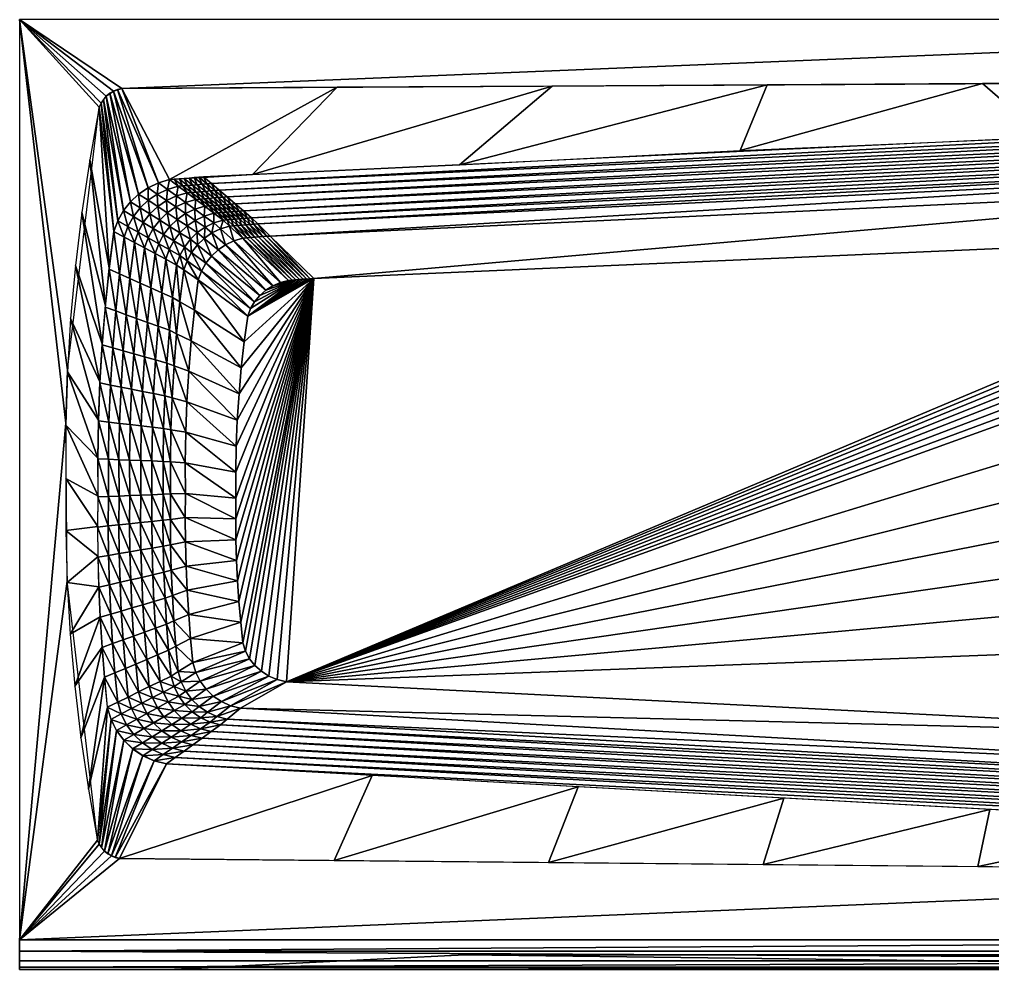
# Model space of a CAD drawing. Extents: x 0 to 60, y 12 to 112.
# Drawn here: x 0 to 32.77, y 79.75 to 111.75 of the extents above; entities that cross this region are included whole.
import ezdxf

# ---------------------------------------------------------------- set-up
doc = ezdxf.new("R2010")
doc.units = 0
doc.header["$MEASUREMENT"] = 0
doc.layers.add('vasca', color=7, linetype='CONTINUOUS')

msp = doc.modelspace()

# ---------------------------------------------------------------- meshes
at = {"layer": 'vasca'}
mesh = msp.add_polyface(dxfattribs=at)
corners = [(2.635, 96.949, 14.482), (2.993, 96.935, 12.519), (2.657, 98.229, 14.482), (2.64, 95.668, 14.482), (2.998, 95.683, 12.519), (2.633, 94.654, 14.482), (2.992, 94.692, 12.519), (2.644, 93.64, 14.482), (3.003, 93.7, 12.519), (3.351, 96.922, 10.556), (3.015, 98.187, 12.519), (3.356, 95.698, 10.556), (3.35, 94.729, 10.556), (3.361, 93.76, 10.556), (3.71, 96.908, 8.593), (3.373, 98.145, 10.556), (3.714, 95.713, 8.593), (3.708, 94.766, 8.593), (3.719, 93.82, 8.593), (4.083, 96.894, 6.55), (3.73, 98.103, 8.593), (4.087, 95.728, 6.55), (4.081, 94.805, 6.55), (4.091, 93.882, 6.55), (4.455, 96.879, 4.507), (4.103, 98.059, 6.55), (4.46, 95.743, 4.507), (4.454, 94.844, 4.507), (4.464, 93.944, 4.507), (1.559, 96.292, 16.25), (2.645, 95.692, 14.482), (1.559, 98.089, 16.25), (2.64, 96.976, 14.482), (1.559, 94.54, 16.25), (2.639, 94.675, 14.482), (1.61, 92.789, 16.25), (2.65, 93.659, 14.482), (0, 80.75, 16.25), (1.559, 98.15, 16.25), (0, 111.75, 16.25)]
mesh.append_faces([[corners[k] for k in face] for face in [(0, 4, 1), (3, 6, 4), (5, 8, 6), (1, 11, 9), (4, 12, 11), (6, 13, 12), (9, 16, 14), (11, 17, 16), (12, 18, 17), (14, 21, 19), (16, 22, 21), (17, 23, 22), (19, 26, 24), (31, 30, 32), (29, 34, 30), (33, 36, 34)]], dxfattribs={"vtx0": -1})
mesh.append_faces([[corners[k] for k in face] for face in [(37, 38, 39)]], dxfattribs={"vtx0": -1, "vtx1": -1})
mesh.append_faces([[corners[k] for k in face] for face in [(0, 1, 2), (3, 4, 0), (5, 6, 3), (7, 8, 5), (1, 9, 10), (4, 11, 1), (6, 12, 4), (8, 13, 6), (9, 14, 15), (11, 16, 9), (12, 17, 11), (13, 18, 12), (14, 19, 20), (16, 21, 14), (17, 22, 16), (18, 23, 17), (19, 24, 25), (21, 26, 19), (22, 27, 21), (23, 28, 22), (29, 30, 31), (33, 34, 29), (35, 36, 33)]], dxfattribs={"vtx1": -1})
mesh = msp.add_polyface(dxfattribs=at)
corners = [(3.022, 103.335, 14.482), (3.37, 103.18, 12.519), (3.182, 104.606, 14.482), (3.526, 104.422, 12.519), (2.89, 102.062, 14.482), (3.241, 101.935, 12.519), (3.314, 104.973, 14.482), (3.654, 104.781, 12.519), (3.718, 103.024, 10.556), (3.869, 104.239, 10.556), (3.593, 101.807, 10.556), (3.994, 104.589, 10.556), (4.066, 102.869, 8.593), (4.213, 104.055, 8.593), (3.944, 101.68, 8.593), (4.334, 104.397, 8.593), (4.17, 104.911, 10.556), (4.506, 104.711, 8.593), (4.428, 102.707, 6.55), (4.571, 103.864, 6.55), (4.31, 101.548, 6.55), (4.855, 104.504, 6.55), (4.722, 104.992, 8.593), (4.689, 104.198, 6.55), (4.79, 102.545, 4.507), (4.928, 103.672, 4.507), (5.203, 104.296, 4.507), (5.064, 104.777, 6.55), (5.043, 103.998, 4.507), (5.158, 102.38, 2.464), (5.292, 103.478, 2.464), (2.367, 107.023, 16.25), (2.894, 102.102, 14.482), (3.026, 103.379, 14.482), (1.884, 103.465, 16.25), (2.79, 100.823, 14.482), (2.099, 105.247, 16.25), (1.559, 98.15, 16.25), (1.614, 99.953, 16.25), (0, 111.75, 16.25)]
mesh.append_faces([[corners[k] for k in face] for face in [(2, 1, 3), (0, 5, 1), (6, 3, 7), (3, 8, 9), (1, 10, 8), (7, 9, 11), (9, 12, 13), (8, 14, 12), (16, 15, 17), (11, 13, 15), (13, 18, 19), (12, 20, 18), (17, 23, 21), (15, 19, 23), (19, 24, 25), (21, 28, 26), (23, 25, 28), (25, 29, 30), (31, 32, 33), (36, 35, 32)]], dxfattribs={"vtx0": -1})
mesh.append_faces([[corners[k] for k in face] for face in [(0, 1, 2), (4, 5, 0), (2, 3, 6), (1, 8, 3), (3, 9, 7), (8, 12, 9), (11, 15, 16), (9, 13, 11), (12, 18, 13), (17, 21, 22), (15, 23, 17), (13, 19, 15), (18, 24, 19), (21, 26, 27), (23, 28, 21), (19, 25, 23), (24, 29, 25), (25, 30, 28), (34, 35, 36)]], dxfattribs={"vtx1": -1})
mesh.append_faces([[corners[k] for k in face] for face in [(37, 38, 39)]], dxfattribs={"vtx1": -1, "vtx2": -1})
mesh = msp.add_polyface(dxfattribs=at)
corners = [(5.545, 106.396, 14.482), (5.825, 106.172, 12.519), (5.712, 106.409, 14.482), (5.378, 106.382, 14.482), (5.663, 106.159, 12.519), (5.214, 106.369, 14.482), (5.504, 106.146, 12.519), (5.055, 106.356, 14.482), (5.348, 106.133, 12.519), (4.678, 106.248, 14.482), (4.982, 106.028, 12.519), (4.329, 106.084, 14.482), (4.642, 105.868, 12.519), (4.013, 105.87, 14.482), (4.335, 105.658, 12.519), (5.793, 105.923, 10.556), (5.948, 105.936, 10.556), (5.642, 105.911, 10.556), (5.286, 105.807, 10.556), (4.955, 105.651, 10.556), (2.367, 107.023, 16.25), (3.026, 103.379, 14.482), (2.689, 108.792, 16.25), (3.303, 109.394, 16.25), (3.451, 109.427, 16.25), (3.165, 109.339, 16.25), (3.038, 109.263, 16.25), (2.925, 109.169, 16.25), (3.735, 105.61, 14.482), (2.827, 109.057, 16.25), (3.5, 105.31, 14.482), (2.748, 108.931, 16.25), (3.314, 104.973, 14.482), (3.182, 104.606, 14.482), (1.614, 99.953, 16.25), (0, 111.75, 16.25)]
mesh.append_faces([[corners[k] for k in face] for face in [(0, 4, 1), (3, 6, 4), (5, 8, 6), (7, 10, 8), (9, 12, 10), (11, 14, 12), (4, 15, 16), (6, 17, 15), (8, 18, 17), (24, 9, 7), (23, 11, 9), (25, 13, 11), (26, 28, 13), (27, 30, 28), (29, 32, 30), (31, 33, 32)]], dxfattribs={"vtx0": -1})
mesh.append_faces([[corners[k] for k in face] for face in [(24, 35, 25), (25, 35, 27)]], dxfattribs={"vtx0": -1, "vtx1": -1})
mesh.append_faces([[corners[k] for k in face] for face in [(0, 1, 2), (3, 4, 0), (5, 6, 3), (7, 8, 5), (9, 10, 7), (11, 12, 9), (13, 14, 11), (6, 15, 4), (8, 17, 6), (10, 18, 8), (12, 19, 10), (20, 21, 22), (23, 9, 24), (25, 11, 23), (26, 13, 25), (27, 28, 26), (29, 30, 27), (31, 32, 29), (22, 33, 31)]], dxfattribs={"vtx1": -1})
mesh.append_faces([[corners[k] for k in face] for face in [(34, 22, 35), (22, 31, 35), (31, 27, 35)]], dxfattribs={"vtx1": -1, "vtx2": -1})
mesh = msp.add_polyface(dxfattribs=at)
corners = [(6.202, 106.448, 14.482), (6.465, 106.223, 12.519), (53.581, 108.667, 14.482), (6.728, 105.998, 10.556), (52.579, 108.393, 12.519), (6.991, 105.774, 8.593), (51.578, 108.119, 10.556), (7.265, 105.54, 6.55), (50.576, 107.845, 8.593), (7.539, 105.306, 4.507), (49.533, 107.56, 6.55), (7.818, 105.069, 2.464), (48.491, 107.275, 4.507), (8.023, 104.866, 1.856), (47.449, 106.986, 2.464), (47.073, 106.738, 1.856), (8.445, 104.456, 1.247), (46.466, 106.241, 1.247), (8.316, 104.446, 1.247), (7.891, 104.855, 1.856), (8.185, 104.435, 1.247), (9.91, 103.025, 0.639), (44.819, 104.549, 0.639), (9.793, 103.016, 0.639), (9.672, 103.007, 0.639), (8.051, 104.425, 1.247), (9.549, 102.998, 0.639), (7.917, 104.414, 1.247), (9.426, 102.989, 0.639), (7.783, 104.403, 1.247), (9.303, 102.98, 0.639), (7.652, 104.393, 1.247), (9.183, 102.971, 0.639), (9.065, 102.962, 0.639), (7.524, 104.382, 1.247), (8.788, 102.888, 0.639), (7.222, 104.295, 1.247), (8.531, 102.775, 0.639), (8.298, 102.628, 0.639), (8.093, 102.45, 0.639), (25.182, 109.548, 16.25), (24.264, 107.332, 14.482), (32.425, 109.588, 16.25), (34.533, 107.775, 14.482), (17.938, 109.508, 16.25), (14.814, 106.851, 14.482), (10.694, 109.467, 16.25), (7.852, 106.525, 14.482), (60, 111.75, 16.25), (0, 111.75, 16.25), (3.451, 109.427, 16.25)]
mesh.append_faces([[corners[k] for k in face] for face in [(14, 13, 15), (15, 16, 17), (13, 18, 16), (19, 20, 18), (17, 21, 22), (16, 23, 21), (18, 24, 23), (20, 26, 24), (25, 28, 26), (27, 30, 28), (29, 32, 30), (31, 33, 32), (34, 35, 33), (36, 37, 35), (42, 41, 43), (40, 45, 41), (44, 47, 45)]], dxfattribs={"vtx0": -1})
mesh.append_faces([[corners[k] for k in face] for face in [(30, 33, 35), (30, 35, 37), (30, 37, 38), (30, 38, 39)]], dxfattribs={"vtx0": -1, "vtx2": -1})
mesh.append_faces([[corners[k] for k in face] for face in [(0, 1, 2), (1, 3, 4), (3, 5, 6), (5, 7, 8), (7, 9, 10), (9, 11, 12), (11, 13, 14), (13, 16, 15), (16, 21, 17), (18, 23, 16), (20, 24, 18), (25, 26, 20), (27, 28, 25), (29, 30, 27), (31, 32, 29), (32, 33, 30), (40, 41, 42), (44, 45, 40), (46, 47, 44)]], dxfattribs={"vtx1": -1})
mesh.append_faces([[corners[k] for k in face] for face in [(48, 49, 50)]], dxfattribs={"vtx1": -1, "vtx2": -1})
mesh = msp.add_polyface(dxfattribs=at)
corners = [(53.581, 108.667, 14.482), (6.465, 106.223, 12.519), (52.579, 108.393, 12.519), (6.728, 105.998, 10.556), (51.578, 108.119, 10.556), (6.991, 105.774, 8.593), (50.576, 107.845, 8.593), (7.265, 105.54, 6.55), (49.533, 107.56, 6.55), (7.539, 105.306, 4.507), (48.491, 107.275, 4.507), (49.706, 106.787, 4.507), (48.275, 106.75, 2.464), (48.625, 106.511, 2.464), (48.936, 107.198, 4.507), (47.88, 106.911, 2.464), (49.345, 107.032, 4.507), (47.449, 106.986, 2.464), (7.818, 105.069, 2.464), (49.147, 105.844, 2.464), (48.747, 105.623, 1.856), (49.301, 105.437, 2.464), (48.898, 105.225, 1.856), (48.919, 106.206, 2.464), (48.521, 105.976, 1.856), (48.232, 106.275, 1.856), (47.887, 106.508, 1.856), (47.498, 106.666, 1.856), (47.073, 106.738, 1.856), (47.876, 105.514, 1.247), (48.095, 105.178, 1.247), (47.594, 105.799, 1.247), (47.259, 106.021, 1.247), (46.879, 106.171, 1.247), (46.466, 106.241, 1.247), (45.547, 104.361, 0.639), (45.199, 104.49, 0.639), (44.819, 104.549, 0.639), (39.669, 109.628, 16.25), (43.94, 108.215, 14.482), (46.912, 109.668, 16.25), (50.813, 108.537, 14.482), (32.425, 109.588, 16.25), (34.533, 107.775, 14.482), (54.156, 109.708, 16.25), (60, 111.75, 16.25), (3.451, 109.427, 16.25)]
mesh.append_faces([[corners[k] for k in face] for face in [(0, 1, 2), (2, 3, 4), (4, 5, 6), (6, 7, 8), (8, 9, 10), (11, 12, 13), (16, 15, 12), (14, 17, 15), (10, 18, 17), (21, 20, 22), (19, 24, 20), (23, 25, 24), (13, 26, 25), (12, 27, 26), (15, 28, 27), (20, 29, 30), (24, 31, 29), (25, 32, 31), (26, 33, 32), (27, 34, 33), (40, 39, 41), (38, 43, 39)]], dxfattribs={"vtx0": -1})
mesh.append_faces([[corners[k] for k in face] for face in [(44, 45, 46)]], dxfattribs={"vtx0": -1, "vtx1": -1})
mesh.append_faces([[corners[k] for k in face] for face in [(14, 15, 16), (10, 17, 14), (19, 20, 21), (23, 24, 19), (13, 25, 23), (12, 26, 13), (15, 27, 12), (17, 28, 15), (24, 29, 20), (25, 31, 24), (26, 32, 25), (27, 33, 26), (28, 34, 27), (32, 35, 31), (33, 36, 32), (34, 37, 33), (38, 39, 40), (42, 43, 38)]], dxfattribs={"vtx1": -1})
mesh = msp.add_polyface(dxfattribs=at)
corners = [(6.042, 106.435, 14.482), (6.31, 106.211, 12.519), (6.202, 106.448, 14.482), (6.465, 106.223, 12.519), (5.878, 106.422, 14.482), (6.15, 106.198, 12.519), (5.712, 106.409, 14.482), (5.988, 106.185, 12.519), (5.825, 106.172, 12.519), (6.577, 105.986, 10.556), (6.728, 105.998, 10.556), (6.422, 105.974, 10.556), (6.264, 105.961, 10.556), (6.106, 105.949, 10.556), (5.663, 106.159, 12.519), (5.948, 105.936, 10.556), (6.844, 105.762, 8.593), (6.991, 105.774, 8.593), (6.694, 105.75, 8.593), (6.54, 105.737, 8.593), (6.386, 105.725, 8.593), (6.233, 105.712, 8.593), (5.793, 105.923, 10.556), (6.082, 105.7, 8.593), (5.936, 105.688, 8.593), (7.123, 105.528, 6.55), (7.265, 105.54, 6.55), (6.976, 105.517, 6.55), (6.828, 105.505, 6.55), (6.679, 105.492, 6.55), (6.53, 105.48, 6.55), (6.384, 105.468, 6.55), (6.242, 105.456, 6.55), (3.451, 109.427, 16.25), (5.055, 106.356, 14.482), (10.694, 109.467, 16.25)]
mesh.append_faces([[corners[k] for k in face] for face in [(2, 1, 3), (0, 5, 1), (4, 7, 5), (6, 8, 7), (3, 9, 10), (1, 11, 9), (5, 12, 11), (7, 13, 12), (8, 15, 13), (10, 16, 17), (9, 18, 16), (11, 19, 18), (12, 20, 19), (13, 21, 20), (15, 23, 21), (22, 24, 23), (17, 25, 26), (16, 27, 25), (18, 28, 27)]], dxfattribs={"vtx0": -1})
mesh.append_faces([[corners[k] for k in face] for face in [(0, 1, 2), (4, 5, 0), (6, 7, 4), (1, 9, 3), (5, 11, 1), (7, 12, 5), (8, 13, 7), (14, 15, 8), (9, 16, 10), (11, 18, 9), (12, 19, 11), (13, 20, 12), (15, 21, 13), (22, 23, 15), (16, 25, 17), (18, 27, 16), (19, 28, 18), (20, 29, 19), (21, 30, 20), (23, 31, 21), (24, 32, 23), (33, 34, 35)]], dxfattribs={"vtx1": -1})
mesh = msp.add_polyface(dxfattribs=at)
corners = [(7.123, 105.528, 6.55), (7.401, 105.295, 4.507), (7.265, 105.54, 6.55), (7.539, 105.306, 4.507), (7.259, 105.283, 4.507), (7.684, 105.058, 2.464), (7.818, 105.069, 2.464), (7.547, 105.047, 2.464), (7.115, 105.272, 4.507), (7.408, 105.036, 2.464), (7.268, 105.024, 2.464), (7.891, 104.855, 1.856), (8.023, 104.866, 1.856), (7.756, 104.844, 1.856), (7.619, 104.833, 1.856), (7.481, 104.822, 1.856), (7.344, 104.811, 1.856), (8.316, 104.446, 1.247), (8.185, 104.435, 1.247), (8.051, 104.425, 1.247), (7.917, 104.414, 1.247), (7.783, 104.403, 1.247), (7.209, 104.799, 1.856), (7.652, 104.393, 1.247), (7.077, 104.788, 1.856), (7.524, 104.382, 1.247), (7.222, 104.295, 1.247), (9.065, 102.962, 0.639), (8.788, 102.888, 0.639), (6.942, 104.164, 1.247), (8.531, 102.775, 0.639), (6.688, 103.991, 1.247), (8.298, 102.628, 0.639), (8.093, 102.45, 0.639), (6.465, 103.782, 1.247), (7.92, 102.243, 0.639), (10.694, 109.467, 16.25), (5.055, 106.356, 14.482), (7.852, 106.525, 14.482)]
mesh.append_faces([[corners[k] for k in face] for face in [(2, 1, 3), (0, 4, 1), (3, 5, 6), (1, 7, 5), (4, 9, 7), (8, 10, 9), (6, 11, 12), (5, 13, 11), (7, 14, 13), (9, 15, 14), (10, 16, 15), (13, 19, 18), (14, 20, 19), (15, 21, 20), (16, 23, 21), (22, 25, 23), (24, 26, 25), (29, 32, 30), (31, 33, 32), (34, 35, 33), (36, 37, 38)]], dxfattribs={"vtx0": -1})
mesh.append_faces([[corners[k] for k in face] for face in [(0, 1, 2), (1, 5, 3), (4, 7, 1), (8, 9, 4), (5, 11, 6), (7, 13, 5), (9, 14, 7), (10, 15, 9), (11, 17, 12), (13, 18, 11), (14, 19, 13), (15, 20, 14), (16, 21, 15), (22, 23, 16), (24, 25, 22), (25, 27, 23), (26, 28, 25), (29, 30, 26), (31, 32, 29)]], dxfattribs={"vtx1": -1})
mesh = msp.add_polyface(dxfattribs=at)
corners = [(3.735, 105.61, 14.482), (4.064, 105.404, 12.519), (4.013, 105.87, 14.482), (4.335, 105.658, 12.519), (3.5, 105.31, 14.482), (3.835, 105.11, 12.519), (3.314, 104.973, 14.482), (3.654, 104.781, 12.519), (4.982, 106.028, 12.519), (4.955, 105.651, 10.556), (5.286, 105.807, 10.556), (4.656, 105.446, 10.556), (4.642, 105.868, 12.519), (4.393, 105.198, 10.556), (4.17, 104.911, 10.556), (3.994, 104.589, 10.556), (5.642, 105.911, 10.556), (5.936, 105.688, 8.593), (5.793, 105.923, 10.556), (5.589, 105.587, 8.593), (5.268, 105.434, 8.593), (4.977, 105.234, 8.593), (4.722, 104.992, 8.593), (4.506, 104.711, 8.593), (5.594, 105.209, 6.55), (5.906, 105.358, 6.55), (5.312, 105.014, 6.55), (5.064, 104.777, 6.55), (4.855, 104.504, 6.55), (5.92, 104.984, 4.507), (5.647, 104.794, 4.507), (5.406, 104.563, 4.507), (2.689, 108.792, 16.25), (3.026, 103.379, 14.482), (3.182, 104.606, 14.482), (2.099, 105.247, 16.25), (2.894, 102.102, 14.482), (2.367, 107.023, 16.25)]
mesh.append_faces([[corners[k] for k in face] for face in [(2, 1, 3), (0, 5, 1), (4, 7, 5), (8, 9, 10), (12, 11, 9), (3, 13, 11), (1, 14, 13), (5, 15, 14), (16, 19, 17), (10, 20, 19), (9, 21, 20), (11, 22, 21), (13, 23, 22), (19, 24, 25), (20, 26, 24), (21, 27, 26), (22, 28, 27), (24, 30, 29), (26, 31, 30), (32, 33, 34)]], dxfattribs={"vtx0": -1})
mesh.append_faces([[corners[k] for k in face] for face in [(0, 1, 2), (4, 5, 0), (6, 7, 4), (3, 11, 12), (1, 13, 3), (5, 14, 1), (7, 15, 5), (16, 17, 18), (10, 19, 16), (9, 20, 10), (11, 21, 9), (13, 22, 11), (14, 23, 13), (20, 24, 19), (21, 26, 20), (22, 27, 21), (24, 29, 25), (26, 30, 24), (27, 31, 26), (35, 36, 37)]], dxfattribs={"vtx1": -1})
mesh = msp.add_polyface(dxfattribs=at)
corners = [(49.369, 104.993, 2.464), (48.898, 105.225, 1.856), (48.965, 104.791, 1.856), (49.379, 92.418, 1.856), (48.711, 92.592, 1.247), (49.193, 89.945, 1.856), (48.804, 94.952, 1.247), (49.475, 94.894, 1.856), (48.811, 97.314, 1.247), (49.482, 97.373, 1.856), (48.73, 99.675, 1.247), (49.227, 102.324, 1.856), (48.563, 102.033, 1.247), (49.399, 99.85, 1.856), (48.308, 104.385, 1.247), (48.242, 104.798, 1.247), (48.747, 105.623, 1.856), (48.095, 105.178, 1.247), (46.88, 92.894, 0.639), (48.53, 90.235, 1.247), (46.714, 90.882, 0.639), (46.966, 94.91, 0.639), (46.972, 96.927, 0.639), (46.898, 98.943, 0.639), (46.744, 100.956, 0.639), (46.51, 102.964, 0.639), (46.45, 103.317, 0.639), (46.315, 103.641, 0.639), (47.876, 105.514, 1.247), (46.114, 103.929, 0.639), (47.594, 105.799, 1.247), (45.855, 104.171, 0.639), (45.547, 104.361, 0.639), (47.259, 106.021, 1.247), (45.199, 104.49, 0.639), (46.879, 106.171, 1.247), (44.819, 104.549, 0.639), (8.987, 89.444, 0.639)]
mesh.append_faces([[corners[k] for k in face] for face in [(0, 1, 2), (3, 6, 4), (7, 8, 6), (9, 10, 8), (13, 12, 10), (11, 14, 12), (2, 15, 14), (1, 17, 15), (19, 18, 20), (4, 21, 18), (6, 22, 21), (8, 23, 22), (10, 24, 23), (12, 25, 24), (14, 26, 25), (15, 27, 26), (17, 29, 27), (28, 31, 29), (30, 32, 31), (33, 34, 32), (35, 36, 34)]], dxfattribs={"vtx0": -1})
mesh.append_faces([[corners[k] for k in face] for face in [(24, 37, 23), (23, 37, 22), (22, 37, 21), (21, 37, 18)]], dxfattribs={"vtx0": -1, "vtx1": -1})
mesh.append_faces([[corners[k] for k in face] for face in [(3, 4, 5), (11, 12, 13), (2, 14, 11), (1, 15, 2), (16, 17, 1), (4, 18, 19), (6, 21, 4), (8, 22, 6), (10, 23, 8), (12, 24, 10), (14, 25, 12), (15, 26, 14), (17, 27, 15), (28, 29, 17), (30, 31, 28)]], dxfattribs={"vtx1": -1})
mesh = msp.add_polyface(dxfattribs=at)
corners = [(6.54, 105.737, 8.593), (6.679, 105.492, 6.55), (6.828, 105.505, 6.55), (6.386, 105.725, 8.593), (6.53, 105.48, 6.55), (6.233, 105.712, 8.593), (6.384, 105.468, 6.55), (6.082, 105.7, 8.593), (6.242, 105.456, 6.55), (5.589, 105.587, 8.593), (5.906, 105.358, 6.55), (5.936, 105.688, 8.593), (6.976, 105.517, 6.55), (7.259, 105.283, 4.507), (7.123, 105.528, 6.55), (7.115, 105.272, 4.507), (6.971, 105.26, 4.507), (6.827, 105.248, 4.507), (6.685, 105.236, 4.507), (6.547, 105.225, 4.507), (6.222, 105.129, 4.507), (5.92, 104.984, 4.507), (7.268, 105.024, 2.464), (7.129, 105.012, 2.464), (6.992, 105.001, 2.464), (6.858, 104.99, 2.464), (6.543, 104.896, 2.464), (6.251, 104.755, 2.464), (5.647, 104.794, 4.507), (5.987, 104.57, 2.464), (7.344, 104.811, 1.856), (7.209, 104.799, 1.856), (7.077, 104.788, 1.856), (6.767, 104.697, 1.856)]
mesh.append_faces([[corners[k] for k in face] for face in [(0, 1, 2), (3, 4, 1), (5, 6, 4), (7, 8, 6), (11, 10, 8), (12, 15, 13), (2, 16, 15), (1, 17, 16), (4, 18, 17), (6, 19, 18), (8, 20, 19), (10, 21, 20), (16, 23, 22), (17, 24, 23), (18, 25, 24), (19, 26, 25), (20, 27, 26), (21, 29, 27), (23, 31, 30), (24, 32, 31), (25, 33, 32)]], dxfattribs={"vtx0": -1})
mesh.append_faces([[corners[k] for k in face] for face in [(9, 10, 11), (12, 13, 14), (2, 15, 12), (1, 16, 2), (4, 17, 1), (6, 18, 4), (8, 19, 6), (10, 20, 8), (16, 22, 15), (17, 23, 16), (18, 24, 17), (19, 25, 18), (20, 26, 19), (21, 27, 20), (28, 29, 21), (23, 30, 22), (24, 31, 23), (25, 32, 24), (26, 33, 25)]], dxfattribs={"vtx1": -1})
mesh = msp.add_polyface(dxfattribs=at)
corners = [(5.064, 104.777, 6.55), (5.203, 104.296, 4.507), (5.406, 104.563, 4.507), (5.754, 104.346, 2.464), (5.647, 104.794, 4.507), (5.987, 104.57, 2.464), (5.558, 104.086, 2.464), (5.043, 103.998, 4.507), (5.402, 103.795, 2.464), (5.292, 103.478, 2.464), (5.158, 102.38, 2.464), (5.402, 102.239, 1.856), (5.534, 103.312, 1.856), (6.251, 104.755, 2.464), (6.479, 104.559, 1.856), (6.543, 104.896, 2.464), (6.767, 104.697, 1.856), (6.219, 104.378, 1.856), (5.99, 104.159, 1.856), (5.796, 103.905, 1.856), (5.643, 103.621, 1.856), (5.893, 101.953, 1.247), (6.021, 102.975, 1.247), (7.222, 104.295, 1.247), (7.077, 104.788, 1.856), (6.942, 104.164, 1.247), (6.688, 103.991, 1.247), (6.465, 103.782, 1.247), (6.276, 103.54, 1.247), (6.127, 103.27, 1.247), (8.093, 102.45, 0.639), (7.92, 102.243, 0.639), (7.783, 102.012, 0.639), (7.685, 101.76, 0.639)]
mesh.append_faces([[corners[k] for k in face] for face in [(0, 1, 2), (4, 3, 5), (2, 6, 3), (1, 8, 6), (7, 9, 8), (9, 11, 12), (15, 14, 16), (13, 17, 14), (5, 18, 17), (3, 19, 18), (6, 20, 19), (8, 12, 20), (12, 21, 22), (16, 25, 23), (14, 26, 25), (17, 27, 26), (18, 28, 27), (19, 29, 28), (20, 22, 29)]], dxfattribs={"vtx0": -1})
mesh.append_faces([[corners[k] for k in face] for face in [(2, 3, 4), (1, 6, 2), (7, 8, 1), (10, 11, 9), (13, 14, 15), (5, 17, 13), (3, 18, 5), (6, 19, 3), (8, 20, 6), (9, 12, 8), (11, 21, 12), (16, 23, 24), (14, 25, 16), (17, 26, 14), (18, 27, 17), (19, 28, 18), (20, 29, 19), (12, 22, 20), (27, 30, 26), (28, 31, 27), (29, 32, 28), (22, 33, 29)]], dxfattribs={"vtx1": -1})
mesh = msp.add_polyface(dxfattribs=at)
corners = [(4.949, 86.674, 14.482), (52.57, 84.275, 12.519), (5.245, 86.889, 12.519), (51.569, 84.549, 10.556), (5.542, 87.103, 10.556), (50.567, 84.823, 8.593), (5.838, 87.318, 8.593), (49.525, 85.108, 6.55), (6.147, 87.541, 6.55), (48.483, 85.393, 4.507), (6.455, 87.764, 4.507), (47.442, 85.678, 2.464), (6.769, 87.987, 2.464), (47.066, 85.922, 1.856), (6.99, 88.178, 1.856), (46.459, 86.401, 1.247), (7.439, 88.552, 1.247), (44.813, 87.608, 0.639), (8.987, 89.444, 0.639), (9.91, 103.025, 0.639), (44.819, 104.549, 0.639), (45.199, 104.49, 0.639), (45.547, 104.361, 0.639), (45.855, 104.171, 0.639), (46.114, 103.929, 0.639), (46.315, 103.641, 0.639), (46.45, 103.317, 0.639), (46.51, 102.964, 0.639), (46.744, 100.956, 0.639), (46.88, 92.894, 0.639), (46.714, 90.882, 0.639), (17.819, 83.353, 16.25), (18.81, 85.909, 14.482), (10.594, 83.421, 16.25), (11.879, 86.291, 14.482), (25.043, 83.284, 16.25), (25.741, 85.526, 14.482), (32.268, 83.216, 16.25), (32.672, 85.143, 14.482), (5, 79.75, 15.25), (15, 80.25, 15.25), (55, 79.75, 15.25), (5, 79.75, 5), (55, 79.75, 5), (15, 80.25, 5), (45, 80.25, 5), (60, 80.75, 16.25), (0, 80.75, 16.25), (0, 80.367, 16.174), (0, 80.043, 15.957), (60, 80.043, 15.957), (0, 79.826, 15.633), (60, 79.826, 15.633), (0, 79.75, 15.25), (0, 79.75), (3.369, 83.489, 16.25), (53.938, 83.008, 16.25)]
mesh.append_faces([[corners[k] for k in face] for face in [(0, 1, 2), (2, 3, 4), (4, 5, 6), (6, 7, 8), (8, 9, 10), (10, 11, 12), (12, 13, 14), (14, 15, 16), (16, 17, 18), (33, 32, 34), (31, 36, 32), (35, 38, 36)]], dxfattribs={"vtx0": -1})
mesh.append_faces([[corners[k] for k in face] for face in [(19, 18, 20), (20, 18, 21), (21, 18, 22), (22, 18, 23), (23, 18, 24), (24, 18, 25), (25, 18, 26), (26, 18, 27), (27, 18, 28), (29, 18, 30), (55, 47, 56)]], dxfattribs={"vtx0": -1, "vtx1": -1})
mesh.append_faces([[corners[k] for k in face] for face in [(30, 18, 17), (52, 53, 39)]], dxfattribs={"vtx0": -1, "vtx2": -1})
mesh.append_faces([[corners[k] for k in face] for face in [(9, 11, 10), (11, 13, 12), (13, 15, 14), (15, 17, 16), (31, 32, 33), (35, 36, 31), (37, 38, 35), (39, 40, 41), (42, 43, 44)]], dxfattribs={"vtx1": -1})
mesh.append_faces([[corners[k] for k in face] for face in [(43, 42, 54)]], dxfattribs={"vtx1": -1, "vtx2": -1})
mesh.append_faces([[corners[k] for k in face] for face in [(40, 44, 45), (46, 47, 48), (48, 49, 50), (50, 49, 51), (52, 51, 53)]], dxfattribs={"vtx2": -1})
mesh = msp.add_polyface(dxfattribs=at)
corners = [(2.785, 100.786, 14.482), (3.139, 100.687, 12.519), (2.89, 102.062, 14.482), (3.241, 101.935, 12.519), (2.707, 99.508, 14.482), (3.064, 99.438, 12.519), (2.657, 98.229, 14.482), (3.015, 98.187, 12.519), (2.993, 96.935, 12.519), (3.593, 101.807, 10.556), (3.37, 103.18, 12.519), (3.493, 100.588, 10.556), (3.42, 99.367, 10.556), (3.373, 98.145, 10.556), (3.351, 96.922, 10.556), (3.944, 101.68, 8.593), (3.718, 103.024, 10.556), (3.848, 100.489, 8.593), (3.776, 99.297, 8.593), (3.73, 98.103, 8.593), (3.71, 96.908, 8.593), (4.31, 101.548, 6.55), (4.066, 102.869, 8.593), (4.216, 100.386, 6.55), (4.147, 99.223, 6.55), (4.103, 98.059, 6.55), (4.083, 96.894, 6.55), (4.585, 100.283, 4.507), (4.518, 99.15, 4.507), (4.475, 98.015, 4.507), (1.722, 101.677, 16.25), (2.712, 99.542, 14.482), (1.884, 103.465, 16.25), (2.79, 100.823, 14.482), (1.614, 99.884, 16.25), (2.662, 98.259, 14.482), (1.559, 98.089, 16.25), (2.64, 96.976, 14.482)]
mesh.append_faces([[corners[k] for k in face] for face in [(2, 1, 3), (0, 5, 1), (4, 7, 5), (6, 8, 7), (3, 11, 9), (1, 12, 11), (5, 13, 12), (7, 14, 13), (9, 17, 15), (11, 18, 17), (12, 19, 18), (13, 20, 19), (15, 23, 21), (17, 24, 23), (18, 25, 24), (19, 26, 25), (32, 31, 33), (30, 35, 31), (34, 37, 35)]], dxfattribs={"vtx0": -1})
mesh.append_faces([[corners[k] for k in face] for face in [(0, 1, 2), (4, 5, 0), (6, 7, 4), (3, 9, 10), (1, 11, 3), (5, 12, 1), (7, 13, 5), (9, 15, 16), (11, 17, 9), (12, 18, 11), (13, 19, 12), (15, 21, 22), (17, 23, 15), (18, 24, 17), (19, 25, 18), (23, 27, 21), (24, 28, 23), (25, 29, 24), (30, 31, 32), (34, 35, 30), (36, 37, 34)]], dxfattribs={"vtx1": -1})
mesh = msp.add_polyface(dxfattribs=at)
corners = [(6.09, 89.459, 1.247), (7.93, 89.991, 0.639), (7.749, 90.219, 0.639), (6.287, 89.192, 1.247), (8.149, 89.795, 0.639), (6.526, 88.963, 1.247), (8.402, 89.635, 0.639), (7.107, 88.637, 1.247), (8.683, 89.517, 0.639), (6.801, 88.776, 1.247), (7.439, 88.552, 1.247), (8.987, 89.444, 0.639), (6.276, 103.54, 1.247), (7.783, 102.012, 0.639), (7.92, 102.243, 0.639), (9.303, 102.98, 0.639), (8.093, 102.45, 0.639), (7.685, 101.76, 0.639), (9.426, 102.989, 0.639), (9.549, 102.998, 0.639), (9.672, 103.007, 0.639), (9.793, 103.016, 0.639), (9.91, 103.025, 0.639), (7.567, 100.887, 0.639), (7.47, 100.013, 0.639), (7.393, 99.136, 0.639), (7.335, 98.259, 0.639), (7.299, 97.38, 0.639), (7.282, 96.501, 0.639), (7.286, 95.621, 0.639), (7.281, 94.925, 0.639), (7.289, 94.228, 0.639), (7.31, 93.532, 0.639), (7.344, 92.837, 0.639), (7.39, 92.142, 0.639), (7.449, 91.448, 0.639), (7.52, 90.754, 0.639), (7.611, 90.475, 0.639), (10.594, 83.421, 16.25), (11.879, 86.291, 14.482), (3.369, 83.489, 16.25), (5, 79.75, 5), (15, 80.25, 5), (15, 80.25, 15.25), (5, 79.75, 15.25)]
mesh.append_faces([[corners[k] for k in face] for face in [(0, 1, 2), (3, 4, 1), (5, 6, 4), (9, 8, 6), (7, 11, 8), (12, 13, 14)]], dxfattribs={"vtx0": -1})
mesh.append_faces([[corners[k] for k in face] for face in [(15, 17, 18), (18, 17, 19), (19, 17, 20), (20, 17, 21), (21, 17, 22)]], dxfattribs={"vtx0": -1, "vtx1": -1})
mesh.append_faces([[corners[k] for k in face] for face in [(15, 16, 14), (15, 14, 13), (15, 13, 17), (22, 17, 23), (22, 23, 24), (22, 24, 25), (22, 25, 26), (22, 26, 27), (22, 27, 28), (22, 28, 29), (22, 29, 30), (22, 30, 31), (22, 31, 32), (22, 32, 33), (22, 33, 34), (22, 34, 35), (22, 35, 36), (22, 36, 37), (22, 37, 2), (22, 2, 1), (22, 1, 4), (22, 4, 6), (22, 6, 8), (22, 8, 11)]], dxfattribs={"vtx0": -1, "vtx2": -1})
mesh.append_faces([[corners[k] for k in face] for face in [(7, 8, 9), (10, 11, 7), (38, 39, 40)]], dxfattribs={"vtx1": -1})
mesh.append_faces([[corners[k] for k in face] for face in [(41, 42, 43), (43, 44, 41)]], dxfattribs={"vtx2": -1})
mesh = msp.add_polyface(dxfattribs=at)
corners = [(4.31, 101.548, 6.55), (4.676, 101.415, 4.507), (4.428, 102.707, 6.55), (4.79, 102.545, 4.507), (4.585, 100.283, 4.507), (4.216, 100.386, 6.55), (4.518, 99.15, 4.507), (4.147, 99.223, 6.55), (4.475, 98.015, 4.507), (5.047, 101.28, 2.464), (5.158, 102.38, 2.464), (4.959, 100.178, 2.464), (4.895, 99.074, 2.464), (4.853, 97.969, 2.464), (5.293, 101.164, 1.856), (5.402, 102.239, 1.856), (5.206, 100.088, 1.856), (5.143, 99.009, 1.856), (5.101, 97.93, 1.856), (5.786, 100.928, 1.247), (5.893, 101.953, 1.247), (5.702, 99.902, 1.247), (5.64, 98.874, 1.247), (5.6, 97.846, 1.247), (7.567, 100.887, 0.639), (6.021, 102.975, 1.247), (7.685, 101.76, 0.639), (7.47, 100.013, 0.639), (7.393, 99.136, 0.639), (7.335, 98.259, 0.639), (7.299, 97.38, 0.639), (6.127, 103.27, 1.247), (7.783, 102.012, 0.639)]
mesh.append_faces([[corners[k] for k in face] for face in [(2, 1, 3), (0, 4, 1), (5, 6, 4), (7, 8, 6), (3, 9, 10), (1, 11, 9), (4, 12, 11), (6, 13, 12), (10, 14, 15), (9, 16, 14), (11, 17, 16), (12, 18, 17), (15, 19, 20), (14, 21, 19), (16, 22, 21), (17, 23, 22), (25, 24, 26), (20, 27, 24), (19, 28, 27), (21, 29, 28), (22, 30, 29), (31, 26, 32)]], dxfattribs={"vtx0": -1})
mesh.append_faces([[corners[k] for k in face] for face in [(0, 1, 2), (1, 9, 3), (4, 11, 1), (6, 12, 4), (8, 13, 6), (9, 14, 10), (11, 16, 9), (12, 17, 11), (13, 18, 12), (14, 19, 15), (16, 21, 14), (17, 22, 16), (18, 23, 17), (20, 24, 25), (19, 27, 20), (21, 28, 19), (22, 29, 21), (23, 30, 22)]], dxfattribs={"vtx1": -1})
mesh = msp.add_polyface(dxfattribs=at)
corners = [(2.673, 92.627, 14.482), (3.03, 92.709, 12.519), (2.644, 93.64, 14.482), (3.003, 93.7, 12.519), (2.718, 91.614, 14.482), (3.074, 91.719, 12.519), (2.781, 90.602, 14.482), (3.136, 90.73, 12.519), (3.213, 89.741, 12.519), (3.387, 92.792, 10.556), (3.361, 93.76, 10.556), (3.43, 91.824, 10.556), (3.49, 90.857, 10.556), (3.566, 89.891, 10.556), (3.745, 92.874, 8.593), (3.719, 93.82, 8.593), (3.787, 91.929, 8.593), (3.844, 90.984, 8.593), (3.918, 90.041, 8.593), (4.117, 92.96, 6.55), (4.091, 93.882, 6.55), (4.157, 92.038, 6.55), (4.213, 91.117, 6.55), (4.285, 90.196, 6.55), (4.488, 93.045, 4.507), (4.528, 92.147, 4.507), (4.582, 91.249, 4.507), (1.712, 91.042, 16.25), (2.678, 92.643, 14.482), (1.61, 92.789, 16.25), (2.65, 93.659, 14.482), (1.865, 89.298, 16.25), (2.723, 91.627, 14.482), (2.786, 90.613, 14.482), (1.61, 92.828, 16.25), (1.559, 98.15, 16.25), (0, 80.75, 16.25)]
mesh.append_faces([[corners[k] for k in face] for face in [(2, 1, 3), (0, 5, 1), (4, 7, 5), (6, 8, 7), (3, 9, 10), (1, 11, 9), (5, 12, 11), (7, 13, 12), (10, 14, 15), (9, 16, 14), (11, 17, 16), (12, 18, 17), (15, 19, 20), (14, 21, 19), (16, 22, 21), (17, 23, 22), (29, 28, 30), (27, 32, 28), (31, 33, 32)]], dxfattribs={"vtx0": -1})
mesh.append_faces([[corners[k] for k in face] for face in [(0, 1, 2), (4, 5, 0), (6, 7, 4), (1, 9, 3), (5, 11, 1), (7, 12, 5), (8, 13, 7), (9, 14, 10), (11, 16, 9), (12, 17, 11), (13, 18, 12), (14, 19, 15), (16, 21, 14), (17, 22, 16), (18, 23, 17), (19, 24, 20), (21, 25, 19), (22, 26, 21), (27, 28, 29), (31, 32, 27)]], dxfattribs={"vtx1": -1})
mesh.append_faces([[corners[k] for k in face] for face in [(34, 35, 36)]], dxfattribs={"vtx1": -1, "vtx2": -1})
mesh = msp.add_polyface(dxfattribs=at)
corners = [(4.103, 98.059, 6.55), (4.455, 96.879, 4.507), (4.475, 98.015, 4.507), (4.087, 95.728, 6.55), (4.454, 94.844, 4.507), (4.46, 95.743, 4.507), (4.081, 94.805, 6.55), (4.464, 93.944, 4.507), (4.091, 93.882, 6.55), (4.488, 93.045, 4.507), (4.834, 96.863, 2.464), (4.853, 97.969, 2.464), (4.838, 95.757, 2.464), (4.833, 94.881, 2.464), (4.842, 94.005, 2.464), (4.866, 93.13, 2.464), (5.083, 96.85, 1.856), (5.101, 97.93, 1.856), (5.087, 95.769, 1.856), (5.082, 94.913, 1.856), (5.091, 94.057, 1.856), (5.114, 93.202, 1.856), (5.582, 96.816, 1.247), (5.6, 97.846, 1.247), (5.586, 95.786, 1.247), (5.581, 94.97, 1.247), (5.59, 94.155, 1.247), (5.612, 93.34, 1.247), (7.282, 96.501, 0.639), (7.299, 97.38, 0.639), (7.286, 95.621, 0.639), (7.281, 94.925, 0.639), (7.289, 94.228, 0.639), (7.31, 93.532, 0.639)]
mesh.append_faces([[corners[k] for k in face] for face in [(0, 1, 2), (3, 4, 5), (6, 7, 4), (8, 9, 7), (2, 10, 11), (1, 12, 10), (5, 13, 12), (4, 14, 13), (7, 15, 14), (11, 16, 17), (10, 18, 16), (12, 19, 18), (13, 20, 19), (14, 21, 20), (17, 22, 23), (16, 24, 22), (18, 25, 24), (19, 26, 25), (20, 27, 26), (23, 28, 29), (22, 30, 28), (24, 31, 30), (25, 32, 31), (26, 33, 32)]], dxfattribs={"vtx0": -1})
mesh.append_faces([[corners[k] for k in face] for face in [(1, 10, 2), (5, 12, 1), (4, 13, 5), (7, 14, 4), (10, 16, 11), (12, 18, 10), (13, 19, 12), (14, 20, 13), (16, 22, 17), (18, 24, 16), (19, 25, 18), (20, 26, 19), (22, 28, 23), (24, 30, 22), (25, 31, 24), (26, 32, 25), (27, 33, 26)]], dxfattribs={"vtx1": -1})
mesh = msp.add_polyface(dxfattribs=at)
corners = [(4.117, 92.96, 6.55), (4.528, 92.147, 4.507), (4.488, 93.045, 4.507), (4.157, 92.038, 6.55), (4.582, 91.249, 4.507), (4.285, 90.196, 6.55), (4.651, 90.352, 4.507), (4.213, 91.117, 6.55), (4.866, 93.13, 2.464), (4.464, 93.944, 4.507), (4.904, 92.255, 2.464), (4.956, 91.38, 2.464), (5.023, 90.507, 2.464), (5.105, 89.635, 2.464), (5.114, 93.202, 1.856), (4.842, 94.005, 2.464), (5.152, 92.347, 1.856), (5.203, 91.493, 1.856), (5.269, 90.64, 1.856), (5.349, 89.788, 1.856), (5.612, 93.34, 1.247), (5.091, 94.057, 1.856), (5.649, 92.525, 1.247), (5.699, 91.711, 1.247), (5.764, 90.898, 1.247), (5.842, 90.086, 1.247), (7.344, 92.837, 0.639), (7.31, 93.532, 0.639), (7.39, 92.142, 0.639), (7.449, 91.448, 0.639), (7.52, 90.754, 0.639), (5.94, 89.759, 1.247), (7.611, 90.475, 0.639), (7.749, 90.219, 0.639)]
mesh.append_faces([[corners[k] for k in face] for face in [(0, 1, 2), (3, 4, 1), (7, 6, 4), (2, 10, 8), (1, 11, 10), (4, 12, 11), (6, 13, 12), (8, 16, 14), (10, 17, 16), (11, 18, 17), (12, 19, 18), (14, 22, 20), (16, 23, 22), (17, 24, 23), (18, 25, 24), (20, 26, 27), (22, 28, 26), (23, 29, 28), (24, 30, 29), (25, 32, 30), (31, 33, 32)]], dxfattribs={"vtx0": -1})
mesh.append_faces([[corners[k] for k in face] for face in [(5, 6, 7), (2, 8, 9), (1, 10, 2), (4, 11, 1), (6, 12, 4), (8, 14, 15), (10, 16, 8), (11, 17, 10), (12, 18, 11), (14, 20, 21), (16, 22, 14), (17, 23, 16), (18, 24, 17), (19, 25, 18), (22, 26, 20), (23, 28, 22), (24, 29, 23), (25, 30, 24), (31, 32, 25)]], dxfattribs={"vtx1": -1})
mesh = msp.add_polyface(dxfattribs=at)
corners = [(4.154, 86.953, 14.482), (4.472, 87.162, 12.519), (3.812, 87.185, 14.482), (4.139, 87.389, 12.519), (4.536, 86.781, 14.482), (4.843, 86.993, 12.519), (4.949, 86.674, 14.482), (5.245, 86.889, 12.519), (4.79, 87.37, 10.556), (5.151, 87.205, 10.556), (5.542, 87.103, 10.556), (5.838, 87.318, 8.593), (5.458, 87.417, 8.593), (2.629, 84.101, 16.25), (2.963, 88.587, 14.482), (2.323, 85.827, 16.25), (2.688, 83.968, 16.25), (3.085, 88.179, 14.482), (2.767, 83.848, 16.25), (3.272, 87.806, 14.482), (2.862, 83.741, 16.25), (3.517, 87.473, 14.482), (2.971, 83.651, 16.25), (3.814, 87.187, 14.482), (3.094, 83.577, 16.25), (4.156, 86.954, 14.482), (3.227, 83.523, 16.25), (4.537, 86.781, 14.482), (3.369, 83.489, 16.25), (11.879, 86.291, 14.482), (0, 79.826, 15.633), (0, 80.043, 15.957), (0, 80.367, 16.174), (0, 79.75), (0, 79.75, 15.25), (0, 80.75, 16.25), (5, 79.75, 15.25), (5, 79.75, 5), (1.61, 92.828, 16.25), (2.629, 84.104, 16.25), (2.688, 83.97, 16.25), (2.862, 83.742, 16.25), (3.094, 83.578, 16.25)]
mesh.append_faces([[corners[k] for k in face] for face in [(2, 1, 3), (0, 5, 1), (4, 7, 5), (1, 9, 8), (5, 10, 9), (9, 11, 12), (13, 17, 14), (16, 19, 17), (18, 21, 19), (20, 23, 21), (22, 25, 23), (24, 27, 25), (26, 6, 27), (28, 29, 6)]], dxfattribs={"vtx0": -1})
mesh.append_faces([[corners[k] for k in face] for face in [(38, 35, 39), (39, 35, 40), (40, 35, 41), (41, 35, 42), (42, 35, 28)]], dxfattribs={"vtx0": -1, "vtx1": -1})
mesh.append_faces([[corners[k] for k in face] for face in [(33, 30, 35)]], dxfattribs={"vtx0": -1, "vtx1": -1, "vtx2": -1})
mesh.append_faces([[corners[k] for k in face] for face in [(30, 32, 35)]], dxfattribs={"vtx0": -1, "vtx2": -1})
mesh.append_faces([[corners[k] for k in face] for face in [(0, 1, 2), (4, 5, 0), (6, 7, 4), (1, 8, 3), (5, 9, 1), (7, 10, 5), (10, 11, 9), (13, 14, 15), (16, 17, 13), (18, 19, 16), (20, 21, 18), (22, 23, 20), (24, 25, 22), (26, 27, 24), (28, 6, 26)]], dxfattribs={"vtx1": -1})
mesh.append_faces([[corners[k] for k in face] for face in [(37, 36, 33)]], dxfattribs={"vtx1": -1, "vtx2": -1})
mesh.append_faces([[corners[k] for k in face] for face in [(30, 31, 32), (33, 34, 30), (36, 34, 33)]], dxfattribs={"vtx2": -1})
mesh = msp.add_polyface(dxfattribs=at)
corners = [(53.572, 84.001, 14.482), (52.57, 84.275, 12.519), (4.949, 86.674, 14.482), (51.569, 84.549, 10.556), (5.245, 86.889, 12.519), (50.567, 84.823, 8.593), (5.542, 87.103, 10.556), (49.525, 85.108, 6.55), (5.838, 87.318, 8.593), (48.483, 85.393, 4.507), (6.147, 87.541, 6.55), (47.436, 85.977, 1.856), (46.819, 86.454, 1.247), (47.066, 85.922, 1.856), (46.459, 86.401, 1.247), (47.157, 86.569, 1.247), (45.144, 87.653, 0.639), (44.813, 87.608, 0.639), (45.454, 87.751, 0.639), (47.465, 86.741, 1.247), (45.736, 87.898, 0.639), (47.736, 86.964, 1.247), (45.986, 88.088, 0.639), (46.195, 88.318, 0.639), (47.964, 87.233, 1.247), (46.358, 88.581, 0.639), (48.142, 87.542, 1.247), (46.468, 88.874, 0.639), (48.262, 87.885, 1.247), (46.714, 90.882, 0.639), (39.493, 83.147, 16.25), (39.602, 84.76, 14.482), (32.268, 83.216, 16.25), (32.672, 85.143, 14.482), (46.718, 83.079, 16.25), (46.533, 84.377, 14.482), (55, 79.75, 15.25), (15, 80.25, 15.25), (45, 80.25, 15.25), (45, 80.25, 5), (15, 80.25, 5), (55, 79.75, 5), (60, 80.75, 16.25), (0, 80.367, 16.174), (60, 80.367, 16.174), (60, 80.043, 15.957), (0, 79.826, 15.633), (60, 79.826, 15.633), (5, 79.75, 15.25), (0, 79.75), (60, 79.75), (0, 80.75, 16.25), (53.938, 83.008, 16.25)]
mesh.append_faces([[corners[k] for k in face] for face in [(13, 12, 14), (11, 15, 12), (14, 16, 17), (12, 18, 16), (15, 20, 18), (19, 22, 20), (21, 23, 22), (24, 25, 23), (26, 27, 25), (28, 29, 27), (29, 25, 27), (32, 31, 33), (30, 35, 31), (36, 37, 38), (42, 43, 44)]], dxfattribs={"vtx0": -1})
mesh.append_faces([[corners[k] for k in face] for face in [(29, 17, 16), (29, 16, 18), (29, 18, 20), (29, 20, 22), (29, 22, 23), (29, 23, 25), (41, 49, 50)]], dxfattribs={"vtx0": -1, "vtx2": -1})
mesh.append_faces([[corners[k] for k in face] for face in [(0, 1, 2), (1, 3, 4), (3, 5, 6), (5, 7, 8), (7, 9, 10), (11, 12, 13), (12, 16, 14), (15, 18, 12), (19, 20, 15), (21, 22, 19), (30, 31, 32), (34, 35, 30), (39, 40, 41), (44, 43, 45)]], dxfattribs={"vtx1": -1})
mesh.append_faces([[corners[k] for k in face] for face in [(48, 36, 47), (51, 42, 52)]], dxfattribs={"vtx1": -1, "vtx2": -1})
mesh.append_faces([[corners[k] for k in face] for face in [(39, 38, 37), (46, 47, 45)]], dxfattribs={"vtx2": -1})
mesh = msp.add_polyface(dxfattribs=at)
corners = [(2.861, 89.592, 14.482), (3.213, 89.741, 12.519), (2.781, 90.602, 14.482), (2.958, 88.582, 14.482), (3.308, 88.754, 12.519), (3.081, 88.175, 14.482), (3.427, 88.357, 12.519), (3.61, 87.992, 12.519), (3.658, 88.926, 10.556), (3.566, 89.891, 10.556), (3.773, 88.538, 10.556), (3.951, 88.182, 10.556), (4.007, 89.098, 8.593), (3.918, 90.041, 8.593), (4.12, 88.719, 8.593), (4.292, 88.371, 8.593), (4.518, 88.061, 8.593), (4.371, 89.278, 6.55), (4.285, 90.196, 6.55), (4.48, 88.908, 6.55), (4.648, 88.568, 6.55), (4.867, 88.266, 6.55), (4.735, 89.457, 4.507), (4.651, 90.352, 4.507), (4.841, 89.096, 4.507), (5.003, 88.765, 4.507), (5.215, 88.471, 4.507), (5.105, 89.635, 2.464), (5.207, 89.284, 2.464), (2.069, 87.559, 16.25), (2.786, 90.613, 14.482), (1.865, 89.298, 16.25), (2.866, 89.599, 14.482)]
mesh.append_faces([[corners[k] for k in face] for face in [(0, 4, 1), (3, 6, 4), (5, 7, 6), (1, 8, 9), (4, 10, 8), (6, 11, 10), (9, 12, 13), (8, 14, 12), (10, 15, 14), (11, 16, 15), (13, 17, 18), (12, 19, 17), (14, 20, 19), (15, 21, 20), (18, 22, 23), (17, 24, 22), (19, 25, 24), (20, 26, 25), (22, 28, 27), (29, 32, 30)]], dxfattribs={"vtx0": -1})
mesh.append_faces([[corners[k] for k in face] for face in [(0, 1, 2), (3, 4, 0), (5, 6, 3), (4, 8, 1), (6, 10, 4), (7, 11, 6), (8, 12, 9), (10, 14, 8), (11, 15, 10), (12, 17, 13), (14, 19, 12), (15, 20, 14), (16, 21, 15), (17, 22, 18), (19, 24, 17), (20, 25, 19), (21, 26, 20), (22, 27, 23), (24, 28, 22), (29, 30, 31)]], dxfattribs={"vtx1": -1})
mesh = msp.add_polyface(dxfattribs=at)
corners = [(4.867, 88.266, 6.55), (5.473, 88.218, 4.507), (5.215, 88.471, 4.507), (5.003, 88.765, 4.507), (5.364, 88.962, 2.464), (4.841, 89.096, 4.507), (5.207, 89.284, 2.464), (5.569, 88.675, 2.464), (5.818, 88.429, 2.464), (6.105, 88.228, 2.464), (5.105, 89.635, 2.464), (5.349, 89.788, 1.856), (5.023, 90.507, 2.464), (5.45, 89.445, 1.856), (5.605, 89.131, 1.856), (5.808, 88.85, 1.856), (6.053, 88.61, 1.856), (6.335, 88.414, 1.856), (6.424, 88.079, 2.464), (6.65, 88.268, 1.856), (6.99, 88.178, 1.856), (5.94, 89.759, 1.247), (5.842, 90.086, 1.247), (6.09, 89.459, 1.247), (6.287, 89.192, 1.247), (6.526, 88.963, 1.247), (6.801, 88.776, 1.247), (7.107, 88.637, 1.247), (7.439, 88.552, 1.247), (7.749, 90.219, 0.639), (7.93, 89.991, 0.639), (8.149, 89.795, 0.639), (8.402, 89.635, 0.639)]
mesh.append_faces([[corners[k] for k in face] for face in [(0, 1, 2), (5, 4, 6), (3, 7, 4), (2, 8, 7), (1, 9, 8), (10, 13, 11), (6, 14, 13), (4, 15, 14), (7, 16, 15), (8, 17, 16), (9, 19, 17), (18, 20, 19), (11, 21, 22), (13, 23, 21), (14, 24, 23), (15, 25, 24), (16, 26, 25), (17, 27, 26), (19, 28, 27)]], dxfattribs={"vtx0": -1})
mesh.append_faces([[corners[k] for k in face] for face in [(3, 4, 5), (2, 7, 3), (1, 8, 2), (10, 11, 12), (6, 13, 10), (4, 14, 6), (7, 15, 4), (8, 16, 7), (9, 17, 8), (18, 19, 9), (13, 21, 11), (14, 23, 13), (15, 24, 14), (16, 25, 15), (17, 26, 16), (19, 27, 17), (20, 28, 19), (23, 29, 21), (24, 30, 23), (25, 31, 24), (26, 32, 25)]], dxfattribs={"vtx1": -1})
mesh = msp.add_polyface(dxfattribs=at)
corners = [(3.268, 87.803, 14.482), (3.61, 87.992, 12.519), (3.081, 88.175, 14.482), (3.514, 87.471, 14.482), (3.849, 87.668, 12.519), (3.812, 87.185, 14.482), (4.139, 87.389, 12.519), (4.184, 87.864, 10.556), (3.951, 88.182, 10.556), (4.465, 87.592, 10.556), (4.79, 87.37, 10.556), (4.518, 88.061, 8.593), (4.792, 87.795, 8.593), (5.108, 87.578, 8.593), (5.151, 87.205, 10.556), (5.458, 87.417, 8.593), (5.133, 88.006, 6.55), (4.867, 88.266, 6.55), (5.438, 87.795, 6.55), (5.778, 87.638, 6.55), (5.838, 87.318, 8.593), (6.147, 87.541, 6.55), (5.473, 88.218, 4.507), (5.769, 88.012, 4.507), (6.099, 87.859, 4.507), (6.455, 87.764, 4.507), (6.105, 88.228, 2.464), (6.424, 88.079, 2.464), (6.769, 87.987, 2.464), (6.99, 88.178, 1.856), (2.323, 85.827, 16.25), (2.866, 89.599, 14.482), (2.069, 87.559, 16.25), (2.963, 88.587, 14.482)]
mesh.append_faces([[corners[k] for k in face] for face in [(0, 4, 1), (3, 6, 4), (1, 7, 8), (4, 9, 7), (6, 10, 9), (7, 12, 11), (9, 13, 12), (10, 15, 13), (11, 16, 17), (12, 18, 16), (13, 19, 18), (15, 21, 19), (16, 23, 22), (18, 24, 23), (19, 25, 24), (23, 27, 26), (24, 28, 27), (30, 33, 31)]], dxfattribs={"vtx0": -1})
mesh.append_faces([[corners[k] for k in face] for face in [(0, 1, 2), (3, 4, 0), (5, 6, 3), (4, 7, 1), (6, 9, 4), (7, 11, 8), (9, 12, 7), (10, 13, 9), (14, 15, 10), (12, 16, 11), (13, 18, 12), (15, 19, 13), (20, 21, 15), (16, 22, 17), (18, 23, 16), (19, 24, 18), (21, 25, 19), (23, 26, 22), (24, 27, 23), (25, 28, 24), (28, 29, 27), (30, 31, 32)]], dxfattribs={"vtx1": -1})

doc.saveas('drawing.dxf')
